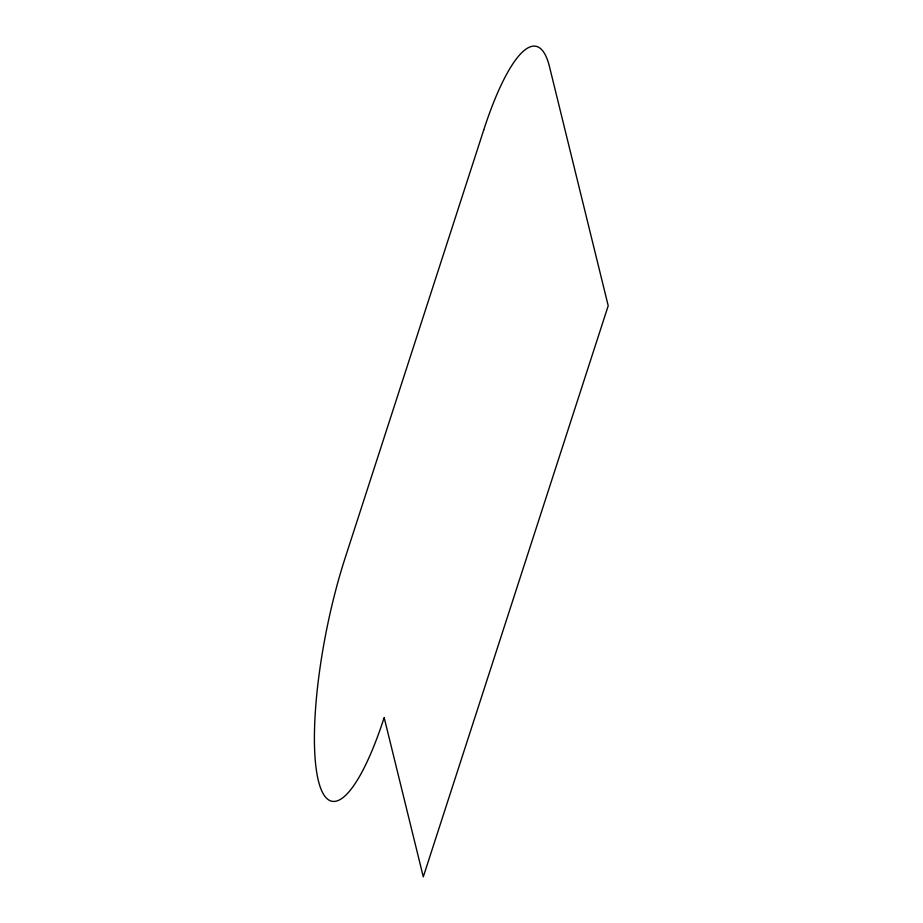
<?xml version="1.0" encoding="UTF-8"?>
<svg xmlns="http://www.w3.org/2000/svg" width="923" height="923" viewBox="0 0 923 923"><rect width="100%" height="100%" fill="white"/><g stroke="black" fill="none" stroke-linecap="round" stroke-linejoin="round"><path stroke-width="1.38" d="M483.733 129.97L345.04 558.288A166.532 38.881 -78.7 0 0 318.366 780.696A166.532 38.881 -78.7 0 0 384.164 717.575L423.288 876.85L608.211 305.767L549.531 66.837A166.532 38.881 -78.7 0 0 483.733 129.97"/></g></svg>
